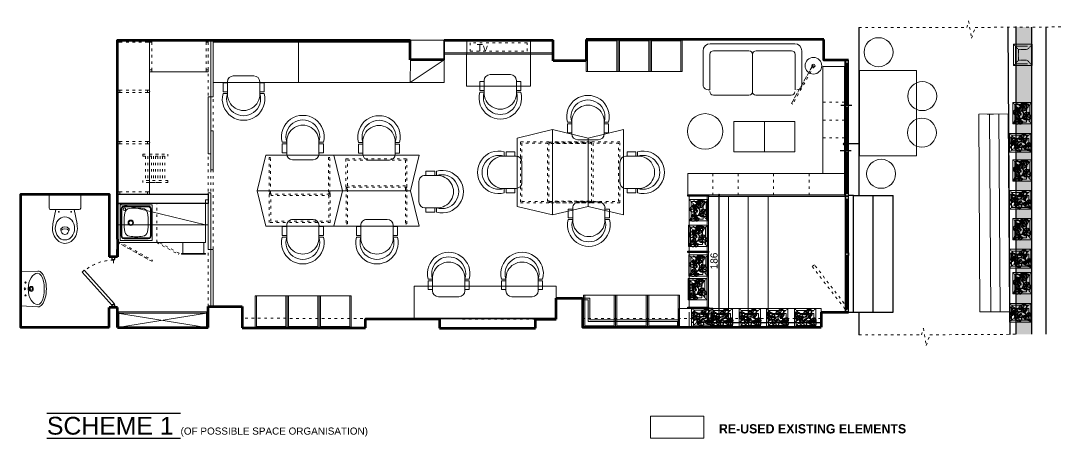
# Model space of a CAD drawing. Header units: inches. Extents: x 13585 to 255999, y -15177 to -1377.
# Drawn here: x 50140 to 51605, y -9276 to -8689 of the extents above; entities that cross this region are included whole.
import ezdxf

# ---------------------------------------------------------------- set-up
doc = ezdxf.new("R2010")
doc.units = ezdxf.units.IN
doc.header["$MEASUREMENT"] = 0
doc.linetypes.add('ACAD_ISO03W100', pattern=[30, 12, -18])
doc.linetypes.add('TRATTEGGIATO', pattern=[0.75, 0.5, -0.25])
for name, color, linetype, lineweight in [('mobilie', 252, 'Continuous', 18), ('mure', 7, 'Continuous', 35), ('MURE TE REJA', 250, 'Continuous', 30), ('PROIEZIONI_finissime_fine lines', 251, 'Continuous', 9), ('PROIEZIONI_projections', 145, 'Continuous', 13), ('TEX', 7, 'Continuous', 13), ('verande', 7, 'Continuous', 25), ('vije e nderprere', 253, 'ACAD_ISO03W100', 15), ('xham', 132, 'Continuous', 40)]:
    doc.layers.add(name, color=color, linetype=linetype, lineweight=lineweight)
doc.layers.add('VEGETAZIONE 4', color=7, linetype='Continuous', true_color=0x009400)
doc.styles.get("Standard").update_dxf_attribs({"font": 'arial.ttf'})
doc.dimstyles.new('ISO-25', dxfattribs={"dimtxt": 10, "dimasz": 5, "dimexe": 1.25, "dimexo": 0.625, "dimgap": 2, "dimtad": 1, "dimdec": 0, "dimtxsty": 'Standard', "dimblk": 'DOTSMALL', "dimcen": 2.5, "dimadec": 0, "dimazin": 0, "dimtfac": 1, "dimtdec": 0, "dimtix": 1, "dimtmove": 0, "dimatfit": 3, "dimldrblk": 'DOTSMALL', "dimfxl": 1, "dimfxlon": 1, "dimarcsym": 0})

# ---------------------------------------------------------------- blocks, each defined once
blk = doc.blocks.new('spleow')
at = {"layer": 'mobilie'}
for p, q in [((30361.5, -1882.1), (30411.2, -1882.1)), ((30351.5, -2011.3), (30351.5, -1892.1)), ((30361.5, -1896.7), (30361.5, -1946.5)), ((30416.2, -1891.7), (30366.5, -1891.7)), ((30423.9, -1946.8), (30423.9, -1897)), ((30361.5, -2006.6), (30361.5, -1956.6)), ((30366.5, -1951.5), (30419, -1951.8)), ((30366.5, -1951.6), (30419, -1951.6)), ((30423.9, -1956.6), (30423.9, -2006.7)), ((30411.2, -2021.3), (30361.5, -2021.3)), ((30416.2, -2011.6), (30366.5, -2011.6)), ((30416.2, -2011.6), (30416.2, -2014))]:
    blk.add_line(p, q, dxfattribs=at)
for centre, radius, start, end in [((30361.5, -1892.1), 9.99, 90, 180), ((30409, -1889), 7.23, 357.8499, 72.0605), ((30366.5, -1896.7), 5, 90, 180), ((30419, -1897), 5, 360, 90), ((30366.5, -1946.5), 5, 180, 270), ((30419, -1946.8), 5, 270, 0), ((30366.5, -1956.6), 5, 90, 180), ((30419, -1956.6), 5, 360, 90), ((30366.5, -2006.6), 5, 180, 270), ((30419, -2006.7), 5, 267.5123, 360), ((30361.5, -2011.3), 9.99, 180, 270), ((30408.8, -2014.3), 7.39, 288.8655, 2.2163)]:
    blk.add_arc(centre, radius, start, end, dxfattribs=at)
blk = doc.blocks.new('apleoq')
at = {"layer": 'mobilie'}
for points in [[(30396.1, -1813.8), (30441.1, -1813.8)], [(30396.1, -1858.8), (30396.1, -1813.8), (30441.1, -1813.8), (30441.1, -1858.8)], [(30397.9, -1858.8), (30397.9, -1815.6), (30439.3, -1815.6), (30439.3, -1858.8)], [(30396.1, -1858.8), (30397.9, -1858.8)], [(30397.9, -1858.8), (30439.3, -1858.8)], [(30439.3, -1858.8), (30441.1, -1858.8)]]:
    blk.add_lwpolyline(points, dxfattribs=at)
blk = doc.blocks.new('cmpalq')
at = {"layer": 'mobilie'}
for p, q in [((29472.9, -2470.7), (29472.9, -2420.7)), ((29472.9, -2420.7), (29517.9, -2420.7)), ((29474.4, -2426.2), (29474.4, -2445.2)), ((29475.4, -2426.2), (29475.4, -2445.2)), ((29495.4, -2422.2), (29478.4, -2422.2)), ((29495.4, -2423.2), (29478.4, -2423.2)), ((29495.4, -2422.2), (29512.4, -2422.2)), ((29495.4, -2423.2), (29512.4, -2423.2)), ((29515.4, -2426.2), (29515.4, -2445.2)), ((29516.4, -2426.2), (29516.4, -2445.2)), ((29517.9, -2470.7), (29517.9, -2420.7)), ((29474.4, -2464.2), (29474.4, -2445.2)), ((29475.4, -2464.2), (29475.4, -2445.2)), ((29515.4, -2464.2), (29515.4, -2445.2)), ((29516.4, -2464.2), (29516.4, -2445.2)), ((29472.9, -2470.7), (29517.9, -2470.7)), ((29495.4, -2467.2), (29478.4, -2467.2)), ((29495.4, -2468.2), (29478.4, -2468.2)), ((29495.4, -2467.2), (29512.4, -2467.2)), ((29495.4, -2468.2), (29512.4, -2468.2))]:
    blk.add_line(p, q, dxfattribs=at)
for centre, radius in [((29478.9, -2426.6), 1.75), ((29487.8, -2445.7), 3.8), ((29487.8, -2445.7), 2.75)]:
    blk.add_circle(centre, radius, dxfattribs=at)
for centre, radius, start, end in [((29478.4, -2426.2), 4, 90, 180), ((29478.4, -2426.2), 3, 90, 180), ((29553.3, -2445.2), 75, 169.6188, 180), ((29486.9, -2433.1), 7.5, 97.23, 169.6188), ((29495.4, -2500), 75, 90, 97.23), ((29495.4, -2500), 75, 82.77, 90), ((29503.9, -2433.1), 7.5, 10.3812, 82.77), ((29437.5, -2445.2), 75, 0, 10.3812), ((29512.4, -2426.2), 4, 0, 90), ((29512.4, -2426.2), 3, 0, 90), ((29553.3, -2445.2), 75, 180, 190.3812), ((29437.5, -2445.2), 75, 349.6188, 0), ((29486.9, -2457.4), 7.5, 190.3812, 262.77), ((29503.9, -2457.4), 7.5, 277.23, 349.6188), ((29478.4, -2464.2), 4, 180, 270), ((29478.4, -2464.2), 3, 180, 270), ((29495.4, -2390.4), 75, 262.77, 270), ((29495.4, -2390.4), 75, 270, 277.23), ((29512.4, -2464.2), 3, 270, 0), ((29512.4, -2464.2), 4, 270, 0)]:
    blk.add_arc(centre, radius, start, end, dxfattribs=at)
blk = doc.blocks.new('ploql')
at = {"layer": 'vije e nderprere', "ltscale": 0.3}
for p, q in [((29934.3, -2313), (29969.7, -2313)), ((29934.3, -2316), (29934.3, -2313)), ((29969.7, -2313), (29969.7, -2316)), ((29934.3, -2316), (29969.7, -2316)), ((29943.8, -2350), (29943.8, -2316)), ((29969.7, -2350), (29934.3, -2350)), ((29934.3, -2353), (29934.3, -2350)), ((29969.7, -2353), (29934.3, -2353)), ((29969.7, -2350), (29969.7, -2353))]:
    blk.add_line(p, q, dxfattribs=at)
for points in [[(29943.8, -2313), (29960.5, -2313)], [(29938.2, -2316), (29938.2, -2350)], [(29941.2, -2316), (29941.2, -2350)], [(29943.8, -2316), (29943.8, -2350)], [(29946.8, -2316), (29946.8, -2350)], [(29949.2, -2316), (29949.2, -2350)], [(29952.2, -2316), (29952.2, -2350)], [(29955.6, -2316), (29955.6, -2350)], [(29958.6, -2316), (29958.6, -2350)], [(29962.2, -2316), (29962.2, -2350)], [(29965.2, -2316), (29965.2, -2350)], [(29943.8, -2353), (29960.5, -2353)]]:
    blk.add_lwpolyline(points, dxfattribs=at)
blk = doc.blocks.new('A$C72D254AB')
at = {"layer": 'VEGETAZIONE 4'}
for points in [[(-0.133, -0.037, 0.205226), (-0.129, -0.089, 0.068851), (-0.124, -0.101, 0.068851), (-0.112, -0.1, 0.205226), (-0.064, -0.079, 0.1746), (-0.038, -0.069, 0.287728), (-0.035, -0.048, 0.244009), (-0.025, -0.032, 0.367619), (-0.085, -0.037, 0.367619), (-0.109, 0.019, 0.244009), (-0.119, 0.003, 0.287728), (-0.136, -0.01, 0.1746)], [(-0.023, 0.072, 0.367619), (0.036, 0.061, 0.244009), (0.028, 0.078, 0.287728), (0.027, 0.1, 0.1746), (0.003, 0.112, 0.205226), (-0.043, 0.138, 0.068851), (-0.055, 0.14, 0.068851), (-0.061, 0.129, 0.205226), (-0.071, 0.078, 0.1746), (-0.077, 0.051, 0.287728), (-0.061, 0.036, 0.244009), (-0.053, 0.02, 0.367619)], [(0.039, -0.046, -0.367619), (0.095, -0.023, -0.244009), (0.091, -0.042, -0.287728), (0.094, -0.063, -0.1746), (0.072, -0.081, -0.205226), (0.033, -0.114, -0.068851), (0.021, -0.119, -0.068851), (0.013, -0.109, -0.205226), (-0.007, -0.061, -0.1746), (-0.018, -0.036, -0.287728), (-0.005, -0.018, -0.244009), (0, 0, -0.367619)], [(0.107, 0.032, 0.367619), (0.132, -0.023, 0.244009), (0.141, -0.007, 0.287728), (0.159, 0.006, 0.1746), (0.155, 0.033, 0.205226), (0.15, 0.085, 0.068851), (0.145, 0.097, 0.068851), (0.132, 0.095, 0.205226), (0.084, 0.074, 0.1746), (0.059, 0.064, 0.287728), (0.056, 0.042, 0.244009), (0.047, 0.025, 0.367619)]]:
    blk.add_lwpolyline(points, format="xyb", close=True, dxfattribs=at)
for points in [[(-0.001, 0.03, 0.036578), (-0.008, 0.028, 0.26706), (-0.085, -0.037)], [(0.001, 0.028, 0.046244), (-0.008, 0.026, 0.267271), (-0.084, -0.037, 0.267271)], [(-0.004, 0.105, 0.127493), (-0.023, 0.072, 0.236268), (-0.071, 0.057)], [(0.027, 0.066, 0.249386), (-0.023, 0.072, 0.13922), (-0.05, 0.033, 0.13922)], [(0.085, -0.012, -0.235468), (0.041, 0.017, 0.206382), (0.001, 0.03, 0.26706)], [(0.053, 0, -0.086488), (0.039, 0.016, 0.20505), (0.001, 0.028, 0.20505)], [(0.131, -0.014, 0.249386), (0.107, 0.032, 0.13922), (0.06, 0.031, 0.13922)], [(0.145, 0.035, 0.127493), (0.107, 0.032, 0.236268), (0.068, 0.062)], [(0.064, -0.074, -0.127493), (0.039, -0.046, -0.236268), (-0.01, -0.041)], [(0.088, -0.03, -0.249386), (0.039, -0.046, -0.13922), (0.005, -0.013, -0.13922)], [(0.15, -0.062, 0.067526), (0.146, -0.044, 0.262665), (0.093, -0.012, -0.024866), (0.087, -0.012, 0.206382)]]:
    blk.add_lwpolyline(points, format="xyb", dxfattribs=at)
for centre, radius, start, end in [((-0.053, 0.008), 0.0547, 178.427, 234.4396), ((-0.062, 0.025), 0.0525, 64.3837, 95.9231), ((-0.38, -0.057), 0.379, 19.9813, 30.541), ((-0.087, 0.008), 0.0888, 14.2398, 44.1607), ((0.027, -0.016), 0.111, 93.4052, 114.3811), ((-0.087, 0.008), 0.0905, 14.0875, 40.7645), ((0.018, 0.046), 0.0888, 319.0855, 349.247), ((0.018, 0.046), 0.0905, 319.8453, 345.8508), ((-0.204, 0.249), 0.379, 325.0677, 335.6273), ((0.063, -0.06), 0.111, 38.4915, 59.4674), ((-0.04, 0.055), 0.111, 217.2526, 238.2285), ((-0.108, 0.035), 0.0749, 258.2602, 287.3227), ((0.221, -0.261), 0.379, 143.8287, 154.3883), ((-0.035, -0.013), 0.0553, 204.9575, 258.1309), ((-0.061, 0.046), 0.0863, 253.6339, 285.337), ((-0.008, -0.007), 0.0525, 275.1626, 306.702), ((-0.336, 0.012), 0.379, 340.5448, 351.1044), ((-0.036, 0.005), 0.0888, 326.9251, 356.6221), ((-0.036, 0.005), 0.0905, 330.3213, 355.8792), ((0.071, 0.051), 0.111, 256.7046, 277.6805)]:
    blk.add_arc(centre, radius, start, end, dxfattribs=at)
blk = doc.blocks.new('cplaq')
at = {"layer": 'PROIEZIONI_finissime_fine lines', "linetype": 'TRATTEGGIATO', "ltscale": 0.04}
for p, q in [((27656.6, -3518.8), (27649.1, -3511.8)), ((27671.6, -3518.8), (27679.1, -3511.8)), ((27656.6, -3531.2), (27656.6, -3518.8)), ((27671.6, -3531.2), (27671.6, -3518.8)), ((27656.6, -3531.2), (27649.1, -3538.2)), ((27656.6, -3531.2), (27671.6, -3531.2)), ((27671.6, -3531.2), (27679.1, -3538.2))]:
    blk.add_line(p, q, dxfattribs=at)
at = {"layer": 'PROIEZIONI_projections'}
for p, q in [((27649.1, -3511.8), (27649.1, -3538.2)), ((27649.1, -3511.8), (27679.1, -3511.8)), ((27651.8, -3514.5), (27676.4, -3514.5)), ((27679.1, -3511.8), (27679.1, -3538.2)), ((27651.8, -3518.8), (27676.4, -3518.8)), ((27651.8, -3518.8), (27651.8, -3535.5)), ((27676.4, -3518.8), (27676.4, -3535.5)), ((27649.1, -3538.2), (27679.1, -3538.2)), ((27651.8, -3535.5), (27676.4, -3535.5))]:
    blk.add_line(p, q, dxfattribs=at)
at = {"layer": 'VEGETAZIONE 4', "xscale": -100, "yscale": 100, "zscale": 100}
blk.add_blockref('A$C72D254AB', (27665.8, -3526.2), dxfattribs=at)
blk = doc.blocks.new('_DotSmall')
at = {"color": 0, "linetype": 'ByBlock', "const_width": 0.5}
blk.add_lwpolyline([(-0.0625, 0, 1), (0.0625, 0, 1)], format="xyb", close=True, dxfattribs=at)
blk = doc.blocks.new('*D1582')
at = {"layer": 'Defpoints', "color": 0, "transparency": 16777216}
for p in [(51107.3, -8933.7), (51123.1, -8933.7), (51107.3, -9119.7)]:
    blk.add_point(p, dxfattribs=at)
at = {"layer": 'mobilie', "color": 0, "lineweight": -2, "transparency": 16777216}
for p, q in [((51122.1, -8933.7), (51124.4, -8933.7)), ((51123.1, -9119.7), (51123.1, -8933.7)), ((51122.1, -9119.7), (51124.4, -9119.7))]:
    blk.add_line(p, q, dxfattribs=at)
at = {"layer": 'mobilie', "color": 0, "lineweight": -2, "transparency": 16777216, "xscale": 5, "yscale": 5, "zscale": 5}
for p, rotation in [((51123.1, -8933.7), 90), ((51123.1, -9119.7), 270)]:
    blk.add_blockref('_DotSmall', p, dxfattribs=dict(at, rotation=rotation))
at = {"layer": 'mobilie', "color": 0, "transparency": 16777216, "insert": (51116, -9026.7), "char_height": 10, "attachment_point": 5, "rotation": 90}
blk.add_mtext('186', dxfattribs=at)
blk = doc.blocks.new('aswaswa')
at = {"layer": 'mobilie'}
for p, q in [((30233.7, -2827.6), (30227.4, -2827.6)), ((30233.7, -2830.1), (30227.4, -2830.1)), ((30227.4, -2830.1), (30227.4, -2842.5)), ((30233.7, -2827.6), (30233.7, -2844.1)), ((30285.3, -2827.6), (30279.1, -2827.6)), ((30279.1, -2844.1), (30279.1, -2827.6)), ((30279.1, -2830.1), (30285.3, -2830.1)), ((30285.3, -2830.1), (30285.3, -2842.5)), ((30227.4, -2842.5), (30233.7, -2842.5)), ((30241.9, -2852.4), (30270.8, -2852.4)), ((30285.3, -2842.5), (30279.1, -2842.5))]:
    blk.add_line(p, q, dxfattribs=at)
for centre, radius, start, end in [((30256.4, -2819.9), 30, 345.0865, 194.9135), ((30256.4, -2820.2), 23.9, 342.0978, 197.9022), ((30256.4, -2826.4), 22.7, 357.0281, 182.9719), ((30241.9, -2844.1), 8.29, 180, 270), ((30270.8, -2844.1), 8.29, 270, 0)]:
    blk.add_arc(centre, radius, start, end, dxfattribs=at)
blk = doc.blocks.new('cplaow')
at = {"layer": 'mobilie'}
for points in [[(37827, -2900.7), (37815, -2850.7), (37935, -2850.7), (37923, -2900.7), (37827, -2900.7)], [(37827, -2900.7), (37815, -2950.7), (37935, -2950.7), (37923, -2900.7), (37827, -2900.7)]]:
    blk.add_lwpolyline(points, dxfattribs=at)
for centre in [(37833.2, -2896.4), (37916.8, -2896.4)]:
    blk.add_circle(centre, 0.761, dxfattribs=at)
at = {"layer": 'vije e nderprere', "ltscale": 0.3}
for points in [[(37832, -2855.7), (37917.9, -2855.7), (37917.9, -2895.7), (37832, -2895.7)], [(37834, -2857.7), (37915.9, -2857.7), (37915.9, -2893.7), (37834, -2893.7)], [(37832.2, -2947.2), (37834.2, -2947.2), (37834.2, -2897.2), (37832.2, -2897.2)], [(37915.8, -2947.2), (37917.8, -2947.2), (37917.8, -2897.2), (37915.8, -2897.2)]]:
    blk.add_lwpolyline(points, close=True, dxfattribs=at)
blk = doc.blocks.new('aplsow')
at = {"layer": 'mobilie'}
for points in [[(37719, -2850.7), (37707, -2900.7), (37827, -2900.7), (37815, -2850.7), (37719, -2850.7)], [(37719, -2950.7), (37707, -2900.7), (37827, -2900.7), (37815, -2950.7), (37719, -2950.7)], [(37719, -2900.7), (37815, -2900.7)], [(37815, -2950.7), (37719, -2950.7)]]:
    blk.add_lwpolyline(points, dxfattribs=at)
for centre in [(37725.2, -2904.9), (37808.8, -2904.9)]:
    blk.add_circle(centre, 0.761, dxfattribs=at)
at = {"layer": 'vije e nderprere', "ltscale": 0.3}
for points in [[(37723.9, -2903.9), (37725.9, -2903.9), (37725.9, -2853.9), (37723.9, -2853.9)], [(37807.5, -2903.9), (37809.5, -2903.9), (37809.5, -2853.9), (37807.5, -2853.9)], [(37724, -2905.7), (37809.9, -2905.7), (37809.9, -2945.7), (37724, -2945.7)], [(37726, -2907.7), (37807.9, -2907.7), (37807.9, -2943.7), (37726, -2943.7)]]:
    blk.add_lwpolyline(points, close=True, dxfattribs=at)
blk = doc.blocks.new('ALPQE')
at = {"layer": 'mobilie', "color": 3}
for p, q in [((50243.5, -13868.4), (50267.6, -13867.1)), ((50243.5, -13916.2), (50243.5, -13868.4)), ((50244.6, -13868.3), (50244.6, -13916.3)), ((50243.5, -13916.2), (50267.6, -13917.5))]:
    blk.add_line(p, q, dxfattribs=at)
at = {"layer": 'mobilie', "color": 3, "extrusion": (0, 0, -1)}
for centre, major_axis, ratio, start_param, end_param in [((50267.6, -13892.3), (0, 22), 0.62418, 3.141593, 6.283185), ((50267.6, -13892.3), (0, 25.2), 0.471281, 0, 3.141593), ((50267.6, -13892.3), (0, 22), 0.404873, 0, 3.141593), ((50250.1, -13883.3), (0, 0.9), 0.824742, 3.141593, 9.424778), ((50249.3, -13892.3), (0, 1.35), 0.824742, 3.141593, 9.424778), ((50250.1, -13901.3), (0, 0.9), 0.824742, 3.141593, 9.424778), ((50258.1, -13892.3), (0, 3.6), 0.824742, 3.141593, 9.424778), ((50258.1, -13892.3), (0, 2.07), 0.824742, 3.141593, 9.424778)]:
    blk.add_ellipse(centre, major_axis=major_axis, ratio=ratio, start_param=start_param, end_param=end_param, dxfattribs=at)
blk = doc.blocks.new('DPLORE')
at = {"layer": 'mobilie', "color": 3}
for p, q in [((50283.4, -13778.7), (50283.4, -13760.7)), ((50285.4, -13758.7), (50325.8, -13758.7)), ((50327.8, -13760.7), (50327.8, -13774.5)), ((50325.8, -13780.7), (50285.4, -13780.7)), ((50292.6, -13780.7), (50288.7, -13800.6)), ((50318.6, -13780.7), (50322.6, -13800.6)), ((50327.8, -13774.5), (50327.8, -13778.7))]:
    blk.add_line(p, q, dxfattribs=at)
for centre in [(50296.9, -13783.7), (50314.4, -13783.7)]:
    blk.add_circle(centre, 0.5, dxfattribs=at)
for centre, radius, start, end in [((50285.4, -13760.7), 2, 90, 180), ((50325.8, -13760.7), 2, 0, 90), ((50285.4, -13778.7), 2, 180, 242.8548), ((50285.4, -13778.7), 2, 242.8548, 270), ((50325.8, -13778.7), 2, 270, 0), ((50310.1, -13807.1), 21.9, 175.0871, 180), ((50423.6, -13816.8), 135.8, 173.1134, 175.0871), ((50187.7, -13816.8), 135.8, 4.9129, 6.8866), ((50301.2, -13807.1), 21.9, 0, 4.9129)]:
    blk.add_arc(centre, radius, start, end, dxfattribs=at)
at = {"layer": 'mobilie', "color": 3, "extrusion": (0, 0, -1)}
for centre, major_axis, ratio, start_param, end_param in [((50305.6, -13807.1), (0, 16.3), 0.830565, -1.570796, 4.712389), ((50305.6, -13807.1), (0, -21.1), 0.830565, 4.712389, 7.853982), ((50305.6, -13817.3), (0, 12.5), 0.75, -0.691554, 0.691554), ((50305.6, -13807.6), (0, 8), 0.75, 1.570796, 4.712389), ((50305.6, -13820), (0, -12.5), 0.75, 2.486257, 3.796928)]:
    blk.add_ellipse(centre, major_axis=major_axis, ratio=ratio, start_param=start_param, end_param=end_param, dxfattribs=at)

msp = doc.modelspace()

# ---------------------------------------------------------------- hatches: boundary and pattern name
at = {"layer": 'verande', "true_color": 0xd1f0e5}
h = msp.add_hatch(dxfattribs=at)
h.set_pattern_fill('HTREED1S', color=254, scale=9, pattern_type=2)
h.set_pattern_definition([(255.963757, (20379.745, -7608.9183), (1.2e-07, -9.00000001), [0.3710795, -36.7368711]), (14.036243, (20379.385, -7609.0083), (27.0000001, 8.99999983), [0.3710795, -36.7368711]), (0, (20379.025, -7609.008), (0, 9), [0.36, -8.64]), (315, (20378.755, -7608.7383), (9, -2e-15), [0.3818377, -12.3460844]), (270, (20378.755, -7608.378), (9, -2e-15), [0.36, -8.64]), (243.434949, (20378.845, -7608.1983), (7e-08, -9), [0.201246, -19.9233657]), (180, (20379.205, -7608.198), (-1e-15, -9), [0.36, -8.64]), (323.130102, (20378.845, -7607.9283), (26.99999989, -18.00000017), [0.45, -44.55]), (281.309932, (20378.7551, -7607.4783), (8.99999975, -36.00000008), [0.4589118, -45.432264]), (243.434949, (20378.845, -7607.2983), (7e-08, -9), [0.201246, -19.9233657]), (213.690068, (20379.115, -7607.1183), (-8.99999991, -9.00000009), [0.3244996, -32.1254618]), (146.309932, (20379.385, -7607.2983), (-17.9999999, 9.00000011), [0.3244996, -32.1254618]), (291.801409, (20379.2051, -7606.8483), (8.99999987, -18.00000009), [0.4846648, -47.9818184]), (236.309932, (20379.385, -7606.5783), (-9.00000011, -17.9999999), [0.3244996, -32.1254618]), (198.434949, (20379.655, -7606.4883), (-17.99999994, -9.00000008), [0.284605, -28.175894]), (180, (20379.925, -7606.488), (-1e-15, -9), [0.27, -8.73]), (161.565051, (20380.195, -7606.5783), (-9.00000003, -6e-10), [0.284605, -28.175894]), (123.690068, (20380.375, -7606.8483), (-9.00000009, 8.99999991), [0.3244996, -32.1254618]), (68.198591, (20380.1951, -7607.2983), (8.99999976, 27.00000009), [0.4846648, -47.9818184]), (198.434949, (20380.465, -7607.2083), (-17.99999994, -9.00000008), [0.284605, -28.175894]), (161.565051, (20380.735, -7607.2983), (-9.00000003, -6e-10), [0.284605, -28.175894]), (116.565051, (20380.825, -7607.4783), (-9, 9.00000004), [0.201246, -19.9233657]), (78.690068, (20380.7351, -7607.9283), (-1.1e-07, 9.00000005), [0.4589118, -45.432264]), (36.869898, (20380.375, -7608.1983), (8.99999994, 9.00000006), [0.45, -44.55]), (180, (20380.735, -7608.198), (-1e-15, -9), [0.36, -8.64]), (135, (20380.825, -7608.2883), (-9, 5e-16), [0.1272793, -12.6006429]), (90, (20380.825, -7608.738), (-9, 6e-16), [0.45, -8.55]), (45, (20380.555, -7609.0083), (5e-16, 9), [0.3818377, -12.3460844]), (0, (20380.195, -7609.008), (0, 9), [0.36, -8.64]), (345.963757, (20379.835, -7608.9183), (9.00000001, 1.2e-07), [0.3710795, -36.7368711]), (104.036243, (20379.925, -7609.2783), (-8.99999983, 27.0000001), [0.3710795, -36.7368711]), (0, (20379.655, -7609.278), (0, 9), [0.27, -8.73]), (255.963757, (20384.425, -7605.3183), (1.2e-07, -9.00000001), [0.3710795, -36.7368711]), (14.036243, (20384.065, -7605.4083), (27.0000001, 8.99999983), [0.3710795, -36.7368711]), (0, (20383.705, -7605.408), (0, 9), [0.36, -8.64]), (315, (20383.435, -7605.1383), (9, -2e-15), [0.3818377, -12.3460844]), (270, (20383.435, -7604.778), (9, -2e-15), [0.36, -8.64]), (243.434949, (20383.525, -7604.5983), (7e-08, -9), [0.201246, -19.9233657]), (180, (20383.885, -7604.598), (-1e-15, -9), [0.36, -8.64]), (323.130102, (20383.525, -7604.3283), (26.99999989, -18.00000017), [0.45, -44.55]), (281.309932, (20383.4351, -7603.8783), (8.99999975, -36.00000008), [0.4589118, -45.432264]), (243.434949, (20383.525, -7603.6983), (7e-08, -9), [0.201246, -19.9233657]), (213.690068, (20383.795, -7603.5183), (-8.99999991, -9.00000009), [0.3244996, -32.1254618]), (146.309932, (20384.065, -7603.6983), (-17.9999999, 9.00000011), [0.3244996, -32.1254618]), (291.801409, (20383.8851, -7603.2483), (8.99999987, -18.00000009), [0.4846648, -47.9818184]), (236.309932, (20384.065, -7602.9783), (-9.00000011, -17.9999999), [0.3244996, -32.1254618]), (198.434949, (20384.335, -7602.8883), (-17.99999994, -9.00000008), [0.284605, -28.175894]), (180, (20384.605, -7602.888), (-1e-15, -9), [0.27, -8.73]), (161.565051, (20384.875, -7602.9783), (-9.00000003, -6e-10), [0.284605, -28.175894]), (123.690068, (20385.055, -7603.2483), (-9.00000009, 8.99999991), [0.3244996, -32.1254618]), (68.198591, (20384.8751, -7603.6983), (8.99999976, 27.00000009), [0.4846648, -47.9818184]), (198.434949, (20385.145, -7603.6083), (-17.99999994, -9.00000008), [0.284605, -28.175894]), (161.565051, (20385.415, -7603.6983), (-9.00000003, -6e-10), [0.284605, -28.175894]), (116.565051, (20385.505, -7603.8783), (-9, 9.00000004), [0.201246, -19.9233657]), (78.690068, (20385.4151, -7604.3283), (-1.1e-07, 9.00000005), [0.4589118, -45.432264]), (36.869898, (20385.055, -7604.5983), (8.99999994, 9.00000006), [0.45, -44.55]), (180, (20385.415, -7604.598), (-1e-15, -9), [0.36, -8.64]), (135, (20385.505, -7604.6883), (-9, 5e-16), [0.1272793, -12.6006429]), (90, (20385.505, -7605.138), (-9, 6e-16), [0.45, -8.55]), (45, (20385.235, -7605.4083), (5e-16, 9), [0.3818377, -12.3460844]), (0, (20384.875, -7605.408), (0, 9), [0.36, -8.64]), (345.963757, (20384.515, -7605.3183), (9.00000001, 1.2e-07), [0.3710795, -36.7368711]), (104.036243, (20384.605, -7605.6783), (-8.99999983, 27.0000001), [0.3710795, -36.7368711]), (0, (20384.335, -7605.678), (0, 9), [0.27, -8.73]), (255.963757, (20382.625, -7608.7383), (1.2e-07, -9.00000001), [0.1855398, -36.922411]), (14.036243, (20382.445, -7608.7833), (27.0000001, 8.99999983), [0.1855398, -36.922411]), (0, (20382.265, -7608.783), (0, 9), [0.18, -8.82]), (315, (20382.13, -7608.6483), (9, -2e-15), [0.1909188, -12.5370032]), (270, (20382.13, -7608.468), (9, -2e-15), [0.18, -8.82]), (243.434949, (20382.175, -7608.3783), (7e-08, -9), [0.100623, -20.0239888]), (180, (20382.355, -7608.378), (-1e-15, -9), [0.18, -8.82]), (323.130102, (20382.175, -7608.2433), (26.99999989, -18.00000017), [0.225, -44.775]), (281.309932, (20382.1301, -7608.0183), (8.99999975, -36.00000008), [0.229456, -45.6617198]), (243.434949, (20382.175, -7607.9283), (7e-08, -9), [0.100623, -20.0239888]), (213.690068, (20382.31, -7607.8383), (-8.99999991, -9.00000009), [0.1622498, -32.2877117]), (146.309932, (20382.445, -7607.9283), (-17.9999999, 9.00000011), [0.1622498, -32.2877117]), (291.801409, (20382.3551, -7607.7033), (8.99999987, -18.00000009), [0.2423324, -48.2241508]), (236.309932, (20382.445, -7607.5683), (-9.00000011, -17.9999999), [0.1622498, -32.2877117]), (198.434949, (20382.58, -7607.5233), (-17.99999994, -9.00000008), [0.1423025, -28.3181964]), (180, (20382.715, -7607.523), (-1e-15, -9), [0.135, -8.865]), (161.565051, (20382.85, -7607.5683), (-9.00000003, -6e-10), [0.1423025, -28.3181964]), (123.690068, (20382.94, -7607.7033), (-9.00000009, 8.99999991), [0.1622498, -32.2877117]), (68.198591, (20382.8501, -7607.9283), (8.99999976, 27.00000009), [0.2423324, -48.2241508]), (198.434949, (20382.985, -7607.8833), (-17.99999994, -9.00000008), [0.1423025, -28.3181964]), (161.565051, (20383.12, -7607.9283), (-9.00000003, -6e-10), [0.1423025, -28.3181964]), (116.565051, (20383.165, -7608.0183), (-9, 9.00000004), [0.100623, -20.0239888]), (78.690068, (20383.1201, -7608.2433), (-1.1e-07, 9.00000005), [0.229456, -45.6617198]), (36.869898, (20382.94, -7608.3783), (8.99999994, 9.00000006), [0.225, -44.775]), (180, (20383.12, -7608.378), (-1e-15, -9), [0.18, -8.82]), (135, (20383.165, -7608.4233), (-9, 5e-16), [0.0636396, -12.6642824]), (90, (20383.165, -7608.648), (-9, 6e-16), [0.225, -8.775]), (45, (20383.03, -7608.7833), (5e-16, 9), [0.1909188, -12.5370032]), (0, (20382.85, -7608.783), (0, 9), [0.18, -8.82]), (345.963757, (20382.67, -7608.7383), (9.00000001, 1.2e-07), [0.1855398, -36.922411]), (104.036243, (20382.715, -7608.9183), (-8.99999983, 27.0000001), [0.1855398, -36.922411]), (0, (20382.58, -7608.918), (0, 9), [0.135, -8.865]), (255.963757, (20379.34, -7603.9233), (1.2e-07, -9.00000001), [0.1855398, -36.922411]), (14.036243, (20379.16, -7603.9683), (27.0000001, 8.99999983), [0.1855398, -36.922411]), (0, (20378.98, -7603.968), (0, 9), [0.18, -8.82]), (315, (20378.845, -7603.8333), (9, -2e-15), [0.1909188, -12.5370032]), (270, (20378.845, -7603.653), (9, -2e-15), [0.18, -8.82]), (243.434949, (20378.89, -7603.5633), (7e-08, -9), [0.100623, -20.0239888]), (180, (20379.07, -7603.563), (-1e-15, -9), [0.18, -8.82]), (323.130102, (20378.89, -7603.4283), (26.99999989, -18.00000017), [0.225, -44.775]), (281.309932, (20378.8451, -7603.2033), (8.99999975, -36.00000008), [0.229456, -45.6617198]), (243.434949, (20378.89, -7603.1133), (7e-08, -9), [0.100623, -20.0239888]), (213.690068, (20379.025, -7603.0233), (-8.99999991, -9.00000009), [0.1622498, -32.2877117]), (146.309932, (20379.16, -7603.1133), (-17.9999999, 9.00000011), [0.1622498, -32.2877117]), (291.801409, (20379.0701, -7602.8883), (8.99999987, -18.00000009), [0.2423324, -48.2241508]), (236.309932, (20379.16, -7602.7533), (-9.00000011, -17.9999999), [0.1622498, -32.2877117]), (198.434949, (20379.295, -7602.7083), (-17.99999994, -9.00000008), [0.1423025, -28.3181964]), (180, (20379.43, -7602.708), (-1e-15, -9), [0.135, -8.865]), (161.565051, (20379.565, -7602.7533), (-9.00000003, -6e-10), [0.1423025, -28.3181964]), (123.690068, (20379.655, -7602.8883), (-9.00000009, 8.99999991), [0.1622498, -32.2877117]), (68.198591, (20379.5651, -7603.1133), (8.99999976, 27.00000009), [0.2423324, -48.2241508]), (198.434949, (20379.7, -7603.0683), (-17.99999994, -9.00000008), [0.1423025, -28.3181964]), (161.565051, (20379.835, -7603.1133), (-9.00000003, -6e-10), [0.1423025, -28.3181964]), (116.565051, (20379.88, -7603.2033), (-9, 9.00000004), [0.100623, -20.0239888]), (78.690068, (20379.8351, -7603.4283), (-1.1e-07, 9.00000005), [0.229456, -45.6617198]), (36.869898, (20379.655, -7603.5633), (8.99999994, 9.00000006), [0.225, -44.775]), (180, (20379.835, -7603.563), (-1e-15, -9), [0.18, -8.82]), (135, (20379.88, -7603.6083), (-9, 5e-16), [0.0636396, -12.6642824]), (90, (20379.88, -7603.833), (-9, 6e-16), [0.225, -8.775]), (45, (20379.745, -7603.9683), (5e-16, 9), [0.1909188, -12.5370032]), (0, (20379.565, -7603.968), (0, 9), [0.18, -8.82]), (345.963757, (20379.385, -7603.9233), (9.00000001, 1.2e-07), [0.1855398, -36.922411]), (104.036243, (20379.43, -7604.1033), (-8.99999983, 27.0000001), [0.1855398, -36.922411]), (0, (20379.295, -7604.103), (0, 9), [0.135, -8.865]), (255.963757, (20380.6, -7604.4183), (1.2e-07, -9.00000001), [0.1855398, -36.922411]), (14.036243, (20380.42, -7604.4633), (27.0000001, 8.99999983), [0.1855398, -36.922411]), (0, (20380.24, -7604.463), (0, 9), [0.18, -8.82]), (315, (20380.105, -7604.3283), (9, -2e-15), [0.1909188, -12.5370032]), (270, (20380.105, -7604.148), (9, -2e-15), [0.18, -8.82]), (243.434949, (20380.15, -7604.0583), (7e-08, -9), [0.100623, -20.0239888]), (180, (20380.33, -7604.058), (-1e-15, -9), [0.18, -8.82]), (323.130102, (20380.15, -7603.9233), (26.99999989, -18.00000017), [0.225, -44.775]), (281.309932, (20380.1051, -7603.6983), (8.99999975, -36.00000008), [0.229456, -45.6617198]), (243.434949, (20380.15, -7603.6083), (7e-08, -9), [0.100623, -20.0239888]), (213.690068, (20380.285, -7603.5183), (-8.99999991, -9.00000009), [0.1622498, -32.2877117]), (146.309932, (20380.42, -7603.6083), (-17.9999999, 9.00000011), [0.1622498, -32.2877117]), (291.801409, (20380.3301, -7603.3833), (8.99999987, -18.00000009), [0.2423324, -48.2241508]), (236.309932, (20380.42, -7603.2483), (-9.00000011, -17.9999999), [0.1622498, -32.2877117]), (198.434949, (20380.555, -7603.2033), (-17.99999994, -9.00000008), [0.1423025, -28.3181964]), (180, (20380.69, -7603.203), (-1e-15, -9), [0.135, -8.865]), (161.565051, (20380.825, -7603.2483), (-9.00000003, -6e-10), [0.1423025, -28.3181964]), (123.690068, (20380.915, -7603.3833), (-9.00000009, 8.99999991), [0.1622498, -32.2877117]), (68.198591, (20380.8251, -7603.6083), (8.99999976, 27.00000009), [0.2423324, -48.2241508]), (198.434949, (20380.96, -7603.5633), (-17.99999994, -9.00000008), [0.1423025, -28.3181964]), (161.565051, (20381.095, -7603.6083), (-9.00000003, -6e-10), [0.1423025, -28.3181964]), (116.565051, (20381.14, -7603.6983), (-9, 9.00000004), [0.100623, -20.0239888]), (78.690068, (20381.0951, -7603.9233), (-1.1e-07, 9.00000005), [0.229456, -45.6617198]), (36.869898, (20380.915, -7604.0583), (8.99999994, 9.00000006), [0.225, -44.775]), (180, (20381.095, -7604.058), (-1e-15, -9), [0.18, -8.82]), (135, (20381.14, -7604.1033), (-9, 5e-16), [0.0636396, -12.6642824]), (90, (20381.14, -7604.328), (-9, 6e-16), [0.225, -8.775]), (45, (20381.005, -7604.4633), (5e-16, 9), [0.1909188, -12.5370032]), (0, (20380.825, -7604.463), (0, 9), [0.18, -8.82]), (345.963757, (20380.645, -7604.4183), (9.00000001, 1.2e-07), [0.1855398, -36.922411]), (104.036243, (20380.69, -7604.5983), (-8.99999983, 27.0000001), [0.1855398, -36.922411]), (0, (20380.555, -7604.598), (0, 9), [0.135, -8.865])])
h.paths.add_polyline_path([(51541.1, -9129.9), (51563.1, -9129.9), (51563.4, -8697.7), (51541.4, -8697.7)])

# ---------------------------------------------------------------- linework, layer by layer
at = {"layer": 'mobilie'}
for p, q in [((50321.2, -8916.4), (50321.2, -8715.8)), ((50321.2, -8760.8), (50403.7, -8760.8)), ((50321.2, -8932.5), (50321.2, -8916.4)), ((50276.2, -8945.7), (50399.7, -8945.7))]:
    msp.add_line(p, q, dxfattribs=at)
for points in [[(51529.9, -8697.9), (51532.4, -9130)], [(50410.9, -8715.8), (50688.3, -8715.8), (50688.2, -8718.8), (50410.9, -8718.8), (50410.9, -8715.8)], [(50735.9, -8715.8), (50889.5, -8715.8)], [(50767.7, -8735.8), (50767.7, -8715.8)], [(50857.7, -8735.8), (50857.7, -8715.8)], [(50688.4, -8743.8), (50688.3, -8775.8)], [(50688.3, -8775.8), (50735.9, -8743.8)], [(50735.9, -8734), (50889.5, -8734)], [(50735.9, -8735.8), (50889.5, -8735.8)], [(50772.7, -8735.8), (50852.7, -8735.8)], [(50530.8, -8775.8), (50688.3, -8775.8)], [(50403.7, -8795.8), (50407.3, -8795.8)], [(51509.5, -8820), (51500.5, -8820.1)], [(51505.7, -9098.3), (51504, -8820)], [(51518.7, -9098.2), (51517, -8820)], [(50403.7, -8875.8), (50407.3, -8875.8)], [(51078.9, -8903.7), (51078.9, -8933.7)], [(51299.9, -8903.7), (51299.9, -8933.7)], [(50276.2, -8932.5), (50403.7, -8932.5)], [(51081.2, -9093.7), (51081.2, -8933.7)], [(51106.2, -9093.7), (51106.2, -8933.7)], [(51108.2, -8935.6), (51108.2, -9113.7)], [(51136.2, -8935.6), (51136.2, -9113.7)], [(51164.2, -8935.6), (51164.2, -9113.7)], [(51192.2, -8935.6), (51192.2, -9113.7)], [(50276.2, -8945.5), (50403.7, -8945.5)], [(50276.2, -8945.7), (50399.7, -8975.7)], [(50276.2, -9005.7), (50276.2, -8950.7)], [(50403.7, -8950.7), (50403.7, -8940.7), (50399.7, -8940.7), (50399.7, -8950.7), (50399.7, -8975.7), (50403.7, -8975.7), (50403.7, -8950.7)], [(50403.7, -9010.8), (50407.3, -9010.8)], [(50693.9, -9062), (50845.6, -9062)], [(50693.9, -9062), (50893.9, -9062)], [(50893.9, -9062), (50753.9, -9062), (50693.9, -9062), (50693.9, -9107)], [(50893.9, -9079.3), (50893.9, -9062)], [(50930.9, -9079.3), (50930.9, -9119.7)], [(50930.9, -9079.3), (50940.9, -9079.3), (50940.9, -9109.7), (51066.7, -9109.7), (51066.7, -9119.7)], [(50930.9, -9081.3), (50938.9, -9081.3), (50938.9, -9111.7), (51064.7, -9111.7), (51064.7, -9119.7)], [(50940.9, -9079.3), (50940.9, -9109.7), (51066.7, -9109.7)], [(50403.7, -9090.8), (50407.3, -9090.8)], [(50625.4, -9108.3), (50893.9, -9108.8)], [(50631.3, -9107), (50845.6, -9107)], [(51081.2, -9098.7), (51081.2, -9119.7)]]:
    msp.add_lwpolyline(points, dxfattribs=at)
for points in [[(50276.2, -8718.8), (50279.2, -8718.8), (50279.2, -8715.8), (50276.2, -8715.8)], [(50318.2, -8718.8), (50321.2, -8718.8), (50321.2, -8715.8), (50318.2, -8715.8)], [(50321.2, -8715.8), (50321.2, -8718.8), (50324.2, -8718.8), (50324.2, -8715.8)], [(50400.7, -8715.8), (50400.7, -8718.8), (50403.7, -8718.8), (50403.7, -8715.8)], [(50407.3, -8715.8), (50410.9, -8715.8), (50410.9, -8795.8), (50407.3, -8795.8)], [(50410.8, -8715.8), (50530.8, -8715.8), (50530.8, -8775.7), (50410.8, -8775.7)], [(50735.9, -8715.8), (50530.8, -8715.8), (50530.8, -8775.8), (50735.9, -8775.8)], [(50857.7, -8735.8), (50767.5, -8735.8), (50767.6, -8780.9), (50857.7, -8780.9)], [(50321.2, -8757.8), (50321.2, -8760.8), (50324.2, -8760.8), (50324.2, -8757.8)], [(50400.7, -8757.8), (50400.7, -8760.8), (50403.7, -8760.8), (50403.7, -8757.8)], [(50276.2, -8789.5), (50279.2, -8789.5), (50279.2, -8786.5), (50276.2, -8786.5)], [(50318.2, -8789.5), (50321.2, -8789.5), (50321.2, -8786.5), (50318.2, -8786.5)], [(50403.7, -8795.8), (50407.3, -8795.8), (50407.3, -8875.8), (50403.7, -8875.8)], [(51488.7, -8820.1), (51530.4, -8819.9), (51532.1, -9098.1), (51490.4, -9098.3)], [(50407.3, -8843.6), (50410.9, -8843.6), (50410.9, -8898.5), (50407.3, -8898.5)], [(50276.2, -8861.8), (50279.2, -8861.8), (50279.2, -8858.8), (50276.2, -8858.8)], [(50318.2, -8861.8), (50321.2, -8861.8), (50321.2, -8858.8), (50318.2, -8858.8)], [(51299.9, -8903.7), (51299.9, -8933.7), (51078.9, -8933.7), (51078.9, -8903.7), (51299.9, -8903.7)], [(50276.2, -8932.5), (50279.2, -8932.5), (50279.2, -8929.5), (50276.2, -8929.5)], [(50318.2, -8932.5), (50321.2, -8932.5), (50321.2, -8929.5), (50318.2, -8929.5)], [(50403.7, -8930.7), (50407.3, -8930.7), (50407.3, -9010.8), (50403.7, -9010.8)], [(51081.2, -8933.7), (51106.2, -8933.7), (51106.2, -9093.7), (51081.2, -9093.7)], [(50276.2, -8945.7), (50276.2, -9000.7), (50399.7, -9000.7), (50399.7, -8945.7), (50276.2, -8945.7)], [(50276.2, -8945.7), (50399.7, -8945.7), (50399.7, -8975.7), (50276.2, -8975.7), (50276.2, -8945.7)], [(50368.1, -9000.7), (50397.8, -9000.7), (50397.8, -9016), (50368.1, -9016)], [(50366.2, -9016), (50399.7, -9016), (50399.7, -9017.1), (50366.2, -9017.1)], [(50407.3, -9010.8), (50410.9, -9010.8), (50410.9, -9090.8), (50407.3, -9090.8)], [(51066.7, -9093.7), (51266.7, -9093.7), (51266.7, -9119.7), (51066.7, -9119.7)], [(50625.4, -9108.3), (50893.9, -9108.3), (50893.9, -9107), (50625.4, -9107)]]:
    msp.add_lwpolyline(points, close=True, dxfattribs=at)
at = {"layer": 'mobilie', "color": 3}
for points in [[(51299.9, -8753.2), (51299.9, -8903.7), (51269.4, -8903.7), (51269.4, -8753.2)], [(51320.9, -8878.8), (51320.9, -8758.8), (51400.9, -8758.8), (51400.9, -8878.8)], [(51320.9, -8878.8), (51320.9, -8758.8), (51400.9, -8758.8), (51400.9, -8878.8)], [(51143.9, -8830.3), (51186.9, -8830.3), (51186.9, -8873.3), (51143.9, -8873.3)], [(51186.9, -8830.3), (51229.9, -8830.3), (51229.9, -8873.3), (51186.9, -8873.3)], [(50278, -9098.3), (50401.5, -9098.3), (50401.5, -9120.3), (50278, -9120.3), (50278, -9098.3)], [(51026.6, -9244.9), (51101.7, -9244.9), (51101.7, -9276.1), (51026.6, -9276.1)]]:
    msp.add_lwpolyline(points, close=True, dxfattribs=at)
at = {"layer": 'mobilie', "color": 124, "lineweight": 30}
msp.add_lwpolyline([(50276.2, -8932.5), (50403.7, -8932.5), (50403.7, -8945.7), (50276.2, -8945.7)], close=True, dxfattribs=at)
at = {"layer": 'mobilie', "lineweight": 30}
for points in [[(51081.2, -8935.7), (51079.2, -8935.7), (51079.2, -8933.7), (51106.2, -8933.7), (51108.2, -8933.7), (51108.2, -8935.7)], [(51081.2, -9014.7), (51079.2, -9014.7), (51079.2, -9012.7), (51106.2, -9012.7), (51108.2, -9012.7), (51108.2, -9014.7)], [(51081.2, -9093.7), (51079.2, -9093.7), (51079.2, -9091.7), (51106.2, -9091.7), (51108.2, -9091.7), (51108.2, -9093.7)]]:
    msp.add_lwpolyline(points, close=True, dxfattribs=at)
at = {"layer": 'mobilie', "color": 3}
for points in [[(50276.1, -9100.3), (50401.5, -9100.3), (50401.5, -9120.3), (50276.2, -9120.3), (50276.1, -9100.3)], [(50276.2, -9100.3), (50401.5, -9120.3)], [(50401.5, -9100.3), (50276.2, -9120.3)], [(51026.6, -9244.9), (51096.7, -9244.9)]]:
    msp.add_lwpolyline(points, dxfattribs=at)
at = {"layer": 'mobilie'}
for centre, radius in [((51347.7, -8732.9), 20.4), ((51256, -8752), 11.7), ((51256, -8752), 2.34), ((51409.3, -8794.8), 20.4), ((51103.6, -8844.4), 25), ((51408.8, -8846.2), 20.4), ((51351.3, -8904.1), 20.4)]:
    msp.add_circle(centre, radius, dxfattribs=at)
for p in [(50321.2, -8788), (50321.2, -8788), (50321.2, -8860.3), (50321.2, -8860.3)]:
    msp.add_point(p, dxfattribs=at)
at = {"layer": 'mure'}
for p, q in [((50688.4, -8715.8), (50276.2, -8715.8)), ((50276.2, -8715.8), (50276.2, -8917)), ((50688.4, -8743.8), (50688.4, -8715.8)), ((50889.5, -8715.8), (50735.9, -8715.8)), ((50735.9, -8715.8), (50735.9, -8743.8)), ((50930.9, -9079.3), (50930.9, -9119.7)), ((50276.2, -9092.3), (50276.2, -9120.3)), ((51266.7, -9119.7), (51266.7, -9098.7)), ((50729.4, -9121.3), (50864.4, -9121.3))]:
    msp.add_line(p, q, dxfattribs=at)
at = {"layer": 'mure', "lineweight": 60}
for p, q in [((50889.5, -8745.3), (50889.5, -8715.8)), ((51270.5, -8715.3), (50936, -8715.3)), ((50936, -8715.3), (50936, -8745.3)), ((50735.9, -8743.8), (50688.4, -8743.8)), ((50936, -8745.3), (50889.5, -8745.3)), ((50264.2, -8996), (50264.2, -9020.7)), ((50276.2, -8996), (50276.2, -9020.7)), ((50276.2, -9020.7), (50264.2, -9020.7)), ((50276.2, -9020.7), (50276.2, -9010.7)), ((50893.9, -9108.8), (50893.9, -9079.3)), ((50893.9, -9079.3), (50930.9, -9079.3)), ((50264.2, -9120.3), (50264.2, -9092.3)), ((50276.2, -9092.3), (50264.2, -9092.3)), ((50276.2, -9120.3), (50276.2, -9092.3)), ((50403.7, -9120.3), (50403.7, -9090.8)), ((50403.7, -9090.8), (50451.7, -9090.8)), ((50451.7, -9090.8), (50451.7, -9120.8)), ((50625.4, -9120.8), (50625.4, -9108.3)), ((50625.4, -9108.3), (50729.4, -9108.3)), ((50729.4, -9108.3), (50729.4, -9121.3)), ((50864.4, -9121.3), (50864.4, -9108.8)), ((50864.4, -9108.8), (50893.9, -9108.8)), ((51266.7, -9098.7), (51305.2, -9098.7)), ((50276.2, -9120.3), (50403.7, -9120.3)), ((50451.7, -9120.8), (50625.4, -9120.8)), ((50930.9, -9119.7), (51266.7, -9119.7))]:
    msp.add_line(p, q, dxfattribs=at)
for points in [[(50276.2, -8950.7), (50276.2, -8715.8), (50403.7, -8715.8)], [(50403.7, -8715.8), (50407.3, -8715.8)], [(50407.3, -8715.8), (50688.3, -8715.8)], [(50688.3, -8743.8), (50688.3, -8715.8)], [(50735.9, -8715.8), (50889.5, -8715.8)], [(51305.2, -8744.3), (51270.5, -8744.3), (51270.5, -8715.3)], [(50276.2, -8996), (50276.2, -8917)], [(50264.2, -9120.3), (50139.9, -9120.3), (50139.9, -8932.5), (50264.2, -8932.5), (50264.2, -8996)], [(50930.9, -9079.3), (50930.9, -9119.7), (51066.7, -9119.7)], [(51266.7, -9098.7), (51266.7, -9119.7)], [(50729.4, -9121.3), (50864.4, -9121.3)]]:
    msp.add_lwpolyline(points, dxfattribs=at)
at = {"layer": 'PROIEZIONI_finissime_fine lines', "linetype": 'TRATTEGGIATO', "ltscale": 0.04}
for p, q in [((51544.8, -8729.3), (51537.8, -8721.8)), ((51544.8, -8729.3), (51544.8, -8744.3)), ((51544.8, -8729.3), (51557.2, -8729.3)), ((51557.2, -8729.3), (51564.2, -8721.8)), ((51544.8, -8744.3), (51537.8, -8751.8)), ((51544.8, -8744.3), (51557.2, -8744.3)), ((51557.2, -8744.3), (51564.2, -8751.8))]:
    msp.add_line(p, q, dxfattribs=at)
at = {"layer": 'PROIEZIONI_projections'}
for p, q in [((51537.8, -8721.8), (51537.8, -8751.8)), ((51564.2, -8721.8), (51537.8, -8721.8)), ((51540.5, -8724.5), (51540.5, -8749.1)), ((51557.2, -8724.5), (51540.5, -8724.5)), ((51564.2, -8721.8), (51564.2, -8751.8)), ((51564.2, -8751.8), (51537.8, -8751.8)), ((51557.2, -8749.1), (51540.5, -8749.1))]:
    msp.add_line(p, q, dxfattribs=at)
at = {"layer": 'verande'}
for p, q in [((51301.2, -8935.6), (51301.2, -8744.3)), ((51305.2, -8935.6), (51305.2, -8744.3)), ((51108.2, -8935.6), (51305.2, -8935.6)), ((51301.2, -9098.7), (51301.2, -8935.6)), ((51312.2, -8934.7), (51305.2, -8934.7)), ((51305.2, -9098.7), (51305.2, -8935.6)), ((51312.2, -9098.7), (51312.2, -8934.7)), ((51340.2, -9098.7), (51340.2, -8934.7)), ((51368.2, -9098.7), (51368.2, -8934.7)), ((51305.2, -9098.7), (51312.2, -9098.7))]:
    msp.add_line(p, q, dxfattribs=at)
for points in [[(51320.1, -8698.3), (51320.1, -8934.6)], [(51529.9, -8697.9), (51532.4, -9130)], [(51541.1, -8697), (51541.1, -9129.9)], [(51563.1, -8697.7), (51563.1, -9129.9)], [(51583.1, -8697.6), (51583.1, -9129.9)], [(51300.1, -8744.3), (51300.1, -8935.6), (51301.2, -8935.6)], [(51310.2, -8808.1), (51294.6, -8808.1)], [(51319.4, -8862.1), (51300.1, -8862.1)], [(51309.2, -8871.8), (51293.6, -8871.8)], [(51312.2, -8934.7), (51368.2, -8934.7)], [(51301.2, -9015.2), (51305.2, -9015.2)], [(51301.2, -9019.2), (51305.2, -9019.2)], [(51312.2, -9098.7), (51368.2, -9098.7)], [(51320.1, -9098.7), (51320.1, -9130.8)], [(51266.7, -9119.7), (51266.7, -9113.7), (51108.2, -9113.7)]]:
    msp.add_lwpolyline(points, dxfattribs=at)
at = {"layer": 'verande', "color": 254, "lineweight": 30, "true_color": 0xd4d4d4}
for points in [[(51301.2, -8744.3), (51301.2, -8748.3), (51305.2, -8748.3), (51305.2, -8744.3)], [(51301.2, -8806.1), (51301.2, -8810.1), (51305.2, -8810.1), (51305.2, -8806.1)], [(51301.2, -8869.8), (51301.2, -8873.8), (51305.2, -8873.8), (51305.2, -8869.8)], [(51301.2, -8931.6), (51301.2, -8935.6), (51305.2, -8935.6), (51305.2, -8931.6)], [(51301.2, -8935.6), (51301.2, -8939.6), (51305.2, -8939.6), (51305.2, -8935.6)], [(51301.2, -9015.2), (51305.2, -9015.2), (51305.2, -9019.2), (51301.2, -9019.2)], [(51301.2, -9094.7), (51301.2, -9098.7), (51305.2, -9098.7), (51305.2, -9094.7)]]:
    msp.add_lwpolyline(points, close=True, dxfattribs=at)
at = {"layer": 'verande'}
for points in [[(50272.2, -9024.7), (50272.2, -9020.7), (50268.2, -9020.7), (50268.2, -9024.7)], [(50268.7, -9089.6), (50226.2, -9042.3), (50229.2, -9039.6), (50271.7, -9087)], [(50272.2, -9092.3), (50272.2, -9088.3), (50268.2, -9088.3), (50268.2, -9092.3)]]:
    msp.add_lwpolyline(points, close=True, dxfattribs=at)
msp.add_circle((51300.1, -8862.1), 1.64, dxfattribs=at)
for p in [(51305.2, -8808.1), (51305.2, -8871.8)]:
    msp.add_point(p, dxfattribs=at)
at = {"layer": 'vije e nderprere', "ltscale": 0.3}
for points in [[(51320.1, -8698.3), (51471.9, -8698.3), (51474.5, -8688.8), (51478.6, -8713.4), (51483.7, -8698.1), (51604.9, -8697.4)], [(50279.2, -8715.8), (50318.2, -8715.8)], [(50403.7, -9090.8), (50403.7, -8715.8)], [(50407.3, -9090.8), (50407.3, -8715.8)], [(50410.9, -9090.8), (50410.9, -8715.8)], [(50279.2, -8718.8), (50318.2, -8718.8)], [(50321.2, -8718.8), (50321.2, -8757.8)], [(50324.2, -8718.8), (50324.2, -8757.8)], [(50400.7, -8718.8), (50400.7, -8757.8)], [(50403.7, -8718.8), (50403.7, -8757.8)], [(51255.1, -8751.5), (51225, -8805)], [(51256.9, -8752.4), (51226.8, -8806)], [(50279.2, -8786.5), (50318.2, -8786.5)], [(50279.2, -8789.5), (50318.2, -8789.5)], [(51269.4, -8803.4), (51299.9, -8803.4)], [(51269.4, -8828.4), (51299.9, -8828.4)], [(50279.2, -8858.8), (50318.2, -8858.8)], [(50279.2, -8861.8), (50318.2, -8861.8)], [(51269.4, -8853.5), (51299.9, -8853.5)], [(51114.4, -8903.7), (51114.4, -8933.7)], [(51149.9, -8903.7), (51149.9, -8933.7)], [(51199.9, -8903.7), (51199.9, -8933.7)], [(51249.9, -8903.7), (51249.9, -8933.7)], [(50279.2, -8929.5), (50318.2, -8929.5)], [(50276.2, -9005.7), (50276.2, -8950.7)], [(50331.2, -9000.7), (50331.2, -8945.7)], [(50276.2, -9000.7), (50324.4, -9027.1)], [(50277, -8999.1), (50325.3, -9025.5)], [(50270.3, -9029.6), (50270.3, -9022.1)], [(50864.4, -9108.8), (50451.6, -9107.2)], [(51266.7, -9119.7), (51266.7, -9107.7), (50930.9, -9107.7)], [(51320.1, -9130.8), (51408.2, -9130.8), (51410.8, -9121.3), (51414.9, -9145.8), (51420, -9130.6), (51541.1, -9129.9)]]:
    msp.add_lwpolyline(points, dxfattribs=at)
for points in [[(50772.7, -8731.4), (50852.7, -8731.4), (50852.7, -8719.6), (50772.7, -8719.6)], [(51226.8, -8806), (51225, -8805), (51255.1, -8751.5), (51256.9, -8752.4)], [(50325.3, -9025.5), (50324.4, -9027.1), (50276.2, -9000.7), (50277, -8999.1)], [(50331.2, -9000.7), (50361.9, -9017.5), (50362.7, -9015.9), (50332, -8999.1)], [(51301.6, -9095.9), (51304.7, -9093.5), (51257.4, -9032.1), (51254.2, -9034.5)]]:
    msp.add_lwpolyline(points, close=True, dxfattribs=at)
msp.add_arc((50270.2, -9088.3), 62.7, 89.9044, 130.0914, dxfattribs=at)
at = {"layer": 'xham'}
for points in [[(51303.2, -8748.3), (51303.2, -8806.1)], [(51303.2, -8810.1), (51303.2, -8869.8)], [(51303.2, -8873.8), (51303.2, -8931.6)], [(51303.2, -8939.6), (51303.2, -9015.2)], [(51303.2, -9019.2), (51303.2, -9094.7)]]:
    msp.add_lwpolyline(points, dxfattribs=at)

# ---------------------------------------------------------------- block references
at = {"layer": 'mobilie'}
for name, p in [('apleoq', (20584.9, -6901.5)), ('apleoq', (20629.9, -6901.5)), ('cplaq', (23882.9, -5335.4)), ('ploql', (20377.3, -6563.4)), ('aplsow', (12765.7, -6027.1)), ('cplaow', (12765.7, -6027.1)), ('DPLORE', (-103.6, 4826.2)), ('cplaq', (23882.9, -5415.8)), ('cmpalq', (20806.9, -6527.2)), ('aswaswa', (20486, -6224.6)), ('aswaswa', (20589.3, -6224.6)), ('cplaq', (23882.9, -5498.5)), ('ALPQE', (-103.6, 4826.2)), ('cplaq', (23435.3, -5581.5)), ('cplaq', (23462.8, -5581.8)), ('cplaq', (23502.2, -5581.8)), ('cplaq', (23541, -5581.8)), ('cplaq', (23580.1, -5581.8)), ('cplaq', (23882.9, -5574.6))]:
    msp.add_blockref(name, p, dxfattribs=at)
for name, p, rotation in [('spleow', (53121.8, 21630.5), 270), ('cplaq', (55075, 18845.2), 270), ('aswaswa', (53836, 21354.4), 270), ('cplaq', (55075, 18764.9), 270), ('aswaswa', (81196.1, -11796.1), 180), ('cplaq', (54619.3, 18708.7), 269.9999999999959), ('aswaswa', (80793.4, -11820.8), 180), ('aswaswa', (80897.8, -11820.8), 180), ('cplaq', (54618.4, 18672.7), 269.9999999999959), ('cplaq', (55075, 18682.2), 270), ('cplaq', (54618.9, 18630.8), 269.9999999999959), ('cplaq', (54617.7, 18597.9), 269.9999999999959), ('cplaq', (55075, 18606.1), 270)]:
    msp.add_blockref(name, p, dxfattribs=dict(at, rotation=rotation))
at = {"layer": 'mobilie', "xscale": -1}
for name, p, rotation in [('aswaswa', (20197.2, -11618.7), 180), ('aswaswa', (20558.7, -11616.9), 180), ('aplsow', (53789.3, -46668.9), 270), ('cplaow', (53839.3, -46776.9), 270), ('aswaswa', (47993.1, 21354.4), 90), ('aswaswa', (53552.9, -39185.6), 270), ('apleoq', (20073.8, -10934.6), 180), ('apleoq', (20118.8, -10934.6), 180), ('apleoq', (20163.8, -10934.6), 180), ('apleoq', (20581.2, -10933.5), 180), ('apleoq', (20626.2, -10933.7), 180)]:
    msp.add_blockref(name, p, dxfattribs=dict(at, rotation=rotation))
for p in [(81194.9, -6003.8), (80793.4, -6031.9), (80900.7, -6032.4)]:
    msp.add_blockref('aswaswa', p, dxfattribs=at)
at = {"layer": 'mure', "lineweight": 60}
msp.add_blockref('apleoq', (20539.9, -6901.5), dxfattribs=at)
at = {"layer": 'mure', "lineweight": 60, "xscale": -1, "rotation": 180}
msp.add_blockref('apleoq', (20536.2, -10933.5), dxfattribs=at)

# ---------------------------------------------------------------- texts
at = {"layer": 'MURE TE REJA', "attachment_point": 1}
for s, width, insert, char_height in [('Tv', 228.841, (50782, -8721.6), 10), ('{\\L\\O\\C134;SCHEME 1 \\H0.4x;\\l\\o(OF POSSIBLE SPACE ORGANISATION)}', 544.779, (50176.6, -9246.1), 25)]:
    msp.add_mtext_dynamic_manual_height_columns(s, width=width, gutter_width=1, heights=[0], dxfattribs=dict(at, insert=insert, char_height=char_height))
at = {"layer": 'TEX', "insert": (51122.9, -9256.4), "char_height": 13, "width": 654.561, "attachment_point": 1}
msp.add_mtext('{\\fCentury Gothic|b1|i0|c0|p34;RE-USED EXISTING ELEMENTS}', dxfattribs=at)

# ---------------------------------------------------------------- dimensions: what is measured, and where the dimension line sits
at = {"layer": 'mobilie'}
dim = msp.add_linear_dim(base=(51123.1, -8933.7), p1=(51107.3, -9119.7), p2=(51107.3, -8933.7), angle=90, dimstyle='ISO-25', dxfattribs=at)
dim.commit()
dim.dimension.update_dxf_attribs({"geometry": '*D1582', "text_midpoint": (51116, -9026.7)})

doc.saveas('drawing.dxf')
